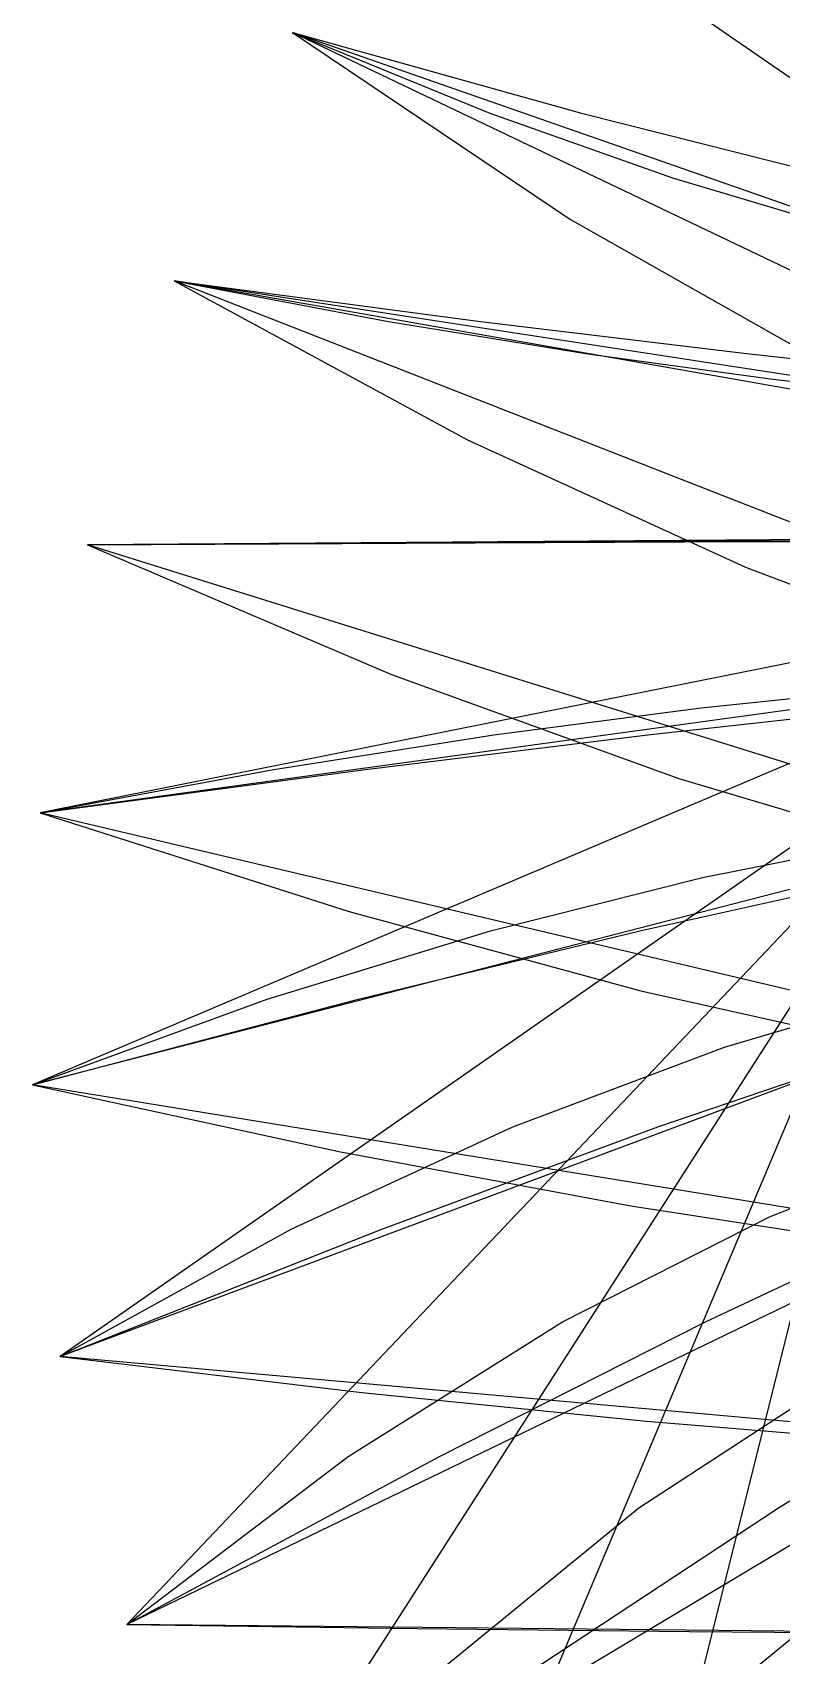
# Model space of a CAD drawing. Header units: metres. Extents: x -499 to 499, y -500 to 498.
# Drawn here: x -499 to -308.9, y -161.8 to 250 of the extents above; entities that cross this region are included whole.
import ezdxf

# ---------------------------------------------------------------- set-up
doc = ezdxf.new("R2010")
doc.units = ezdxf.units.M

msp = doc.modelspace()

# ---------------------------------------------------------------- linework, layer by layer
for p, q in [((-328.61, 253.61, -410.47), (-266.25, 210.86, -448.59)), ((-433, 250, -182.11), (-359.6, 229.54, -251)), ((0, 99, -665.11), (-433, 250, -182.11)), ((-433, 250, -381.11), (-362.44, 202.58, -421.61)), ((300, -100, -665.11), (-433, 250, -381.11)), ((-433, 250, -182.11), (-382.89, 229.54, -251)), ((0, 99, -665.11), (-433, 250, -182.11)), ((-382.89, 229.54, -251), (-336.56, 213.16, -313)), ((-359.6, 229.54, -251), (-294.76, 213.16, -313)), ((-336.56, 213.16, -313), (-293.88, 200.4, -368.49)), ((-362.44, 202.58, -421.61), (-295.35, 164.6, -458.07)), ((-463, 187, -170.11), (-385.28, 176.7, -240.71)), ((-31, 111, -665.11), (-463, 187, -170.11)), ((-463, 187, -392.11), (-388.58, 146.62, -431.04)), ((298, -111, -665.11), (-463, 187, -392.11)), ((-463, 187, -170.11), (-408.65, 176.7, -240.71)), ((31, 111, -665.11), (-463, 187, -170.11)), ((-242, 182, -665.11), (-371, -334, -99.11)), ((-222, 176, -665.11), (-414, -279, -105.11)), ((-408.65, 176.7, -240.71), (-358.04, 168.46, -304.25)), ((-385.28, 176.7, -240.71), (-317.01, 168.46, -304.25)), ((-200, 169, -665.11), (-449, -219, -112.11)), ((200, 169, -665.11), (-449, -219, -112.11)), ((-358.04, 168.46, -304.25), (-311.07, 162.03, -361.12)), ((-317.01, 168.46, -304.25), (-257.61, 162.03, -361.12)), ((-176, 161, -665.11), (-475, -154, -120.11)), ((176, 161, -665.11), (-475, -154, -120.11)), ((-311.07, 162.03, -361.12), (-267.62, 157.21, -411.67)), ((-149, 153, -665.11), (-492, -86, -128.11)), ((149, 153, -665.11), (-492, -86, -128.11)), ((-388.58, 146.62, -431.04), (-318, 114.29, -466.09)), ((-122, 143, -665.11), (-499, -17, -138.11)), ((122, 143, -665.11), (-499, -17, -138.11)), ((-92, 133, -665.11), (-497, 52, -148.11)), ((92, 133, -665.11), (-497, 52, -148.11)), ((-62, 123, -665.11), (-485, 120, -158.11)), ((62, 123, -665.11), (-485, 120, -158.11)), ((-485, 120, -158.11), (-404.23, 120.41, -230.42)), ((-485, 120, -158.11), (-427.43, 120.41, -230.42)), ((-485, 120, -404.11), (-407.88, 87.07, -441.33)), ((293, -123, -665.11), (-485, 120, -404.11)), ((-427.43, 120.41, -230.42), (-373.46, 120.73, -295.5)), ((-404.23, 120.41, -230.42), (-333.67, 120.73, -295.5)), ((-373.46, 120.73, -295.5), (-323.02, 120.99, -353.75)), ((-333.67, 120.73, -295.5), (-272.68, 120.99, -353.75)), ((-323.02, 120.99, -353.75), (-276.05, 121.18, -405.52)), ((-318, 114.29, -466.09), (-251.28, 89.11, -497.45)), ((-407.88, 87.07, -441.33), (-334.91, 60.71, -474.84)), ((-329.22, 78.61, -347.6), (-279.84, 83.75, -400.4)), ((-381.85, 71.76, -288.21), (-329.22, 78.61, -347.6)), ((-342.78, 71.76, -288.21), (-281.22, 78.61, -347.6)), ((-437.77, 62.98, -221.84), (-381.85, 71.76, -288.21)), ((-414.46, 62.98, -221.84), (-342.78, 71.76, -288.21)), ((-497, 52, -148.11), (-414.46, 62.98, -221.84)), ((-497, 52, -148.11), (-437.77, 62.98, -221.84)), ((-334.91, 60.71, -474.84), (-266.07, 40.17, -504.82)), ((-497, 52, -414.11), (-418.63, 26.93, -449.91)), ((285, -133, -665.11), (-497, 52, -414.11)), ((-328.95, 35.56, -341.46), (-278.13, 45.72, -395.28)), ((-382.71, 22.04, -280.92), (-328.95, 35.56, -341.46)), ((-344.83, 22.04, -280.92), (-283.95, 35.56, -341.46)), ((-418.63, 26.93, -449.91), (-344.61, 6.86, -482.13)), ((-439.4, 4.68, -213.27), (-382.71, 22.04, -280.92)), ((-416.26, 4.68, -213.27), (-344.83, 22.04, -280.92)), ((-499, -17, -138.11), (-416.26, 4.68, -213.27)), ((-499, -17, -138.11), (-439.4, 4.68, -213.27)), ((-344.61, 6.86, -482.13), (-274.9, -8.77, -510.96)), ((-323.33, -7.49, -335.32), (-272.12, 7.69, -390.16)), ((-377.09, -27.68, -273.63), (-323.33, -7.49, -335.32)), ((-340.24, -27.68, -273.63), (-280.96, -7.49, -335.32)), ((-499, -17, -424.11), (-420.83, -34.07, -458.48)), ((274, -143, -665.11), (-499, -17, -424.11)), ((-433.34, -53.62, -204.7), (-377.09, -27.68, -273.63)), ((-410.32, -53.62, -204.7), (-340.24, -27.68, -273.63)), ((-311.9, -50.52, -330.41), (-261.38, -30.52, -386.07)), ((-420.83, -34.07, -458.48), (-347.11, -47.74, -489.42)), ((-347.11, -47.74, -489.42), (-277.77, -58.39, -517.1)), ((-364.43, -77.14, -267.8), (-311.9, -50.52, -330.41)), ((-328.12, -77.14, -267.8), (-271.51, -50.52, -330.41)), ((-492, -86, -128.11), (-410.32, -53.62, -204.7)), ((-492, -86, -128.11), (-433.34, -53.62, -204.7)), ((-418.84, -111.32, -197.84), (-364.43, -77.14, -267.8)), ((-395.67, -111.32, -197.84), (-328.12, -77.14, -267.8)), ((-492, -86, -434.11), (-415.35, -95.08, -467.05)), ((259, -153, -665.11), (-492, -86, -434.11)), ((-345.05, -124.33, -261.97), (-294.8, -91.54, -325.5)), ((-309.59, -124.33, -261.97), (-256.68, -91.54, -325.5)), ((-415.35, -95.08, -467.05), (-343.15, -102.35, -496.71)), ((-343.15, -102.35, -496.71), (-275.36, -108.01, -523.24)), ((-475, -154, -120.11), (-395.67, -111.32, -197.84)), ((-475, -154, -120.11), (-418.84, -111.32, -197.84)), ((-396.51, -166.43, -190.98), (-345.05, -124.33, -261.97)), ((-373.42, -166.43, -190.98), (-309.59, -124.33, -261.97)), ((-319.16, -167.98, -256.87), (-272.3, -129.53, -321.2)), ((-475, -154, -442.11), (-401.44, -154.95, -473.91)), ((242, -161, -665.11), (-475, -154, -442.11)), ((-401.44, -154.95, -473.91), (-332.21, -155.71, -502.54)), ((-332.21, -155.71, -502.54), (-267.25, -156.3, -528.16))]:
    msp.add_line(p, q)

doc.saveas('drawing.dxf')
